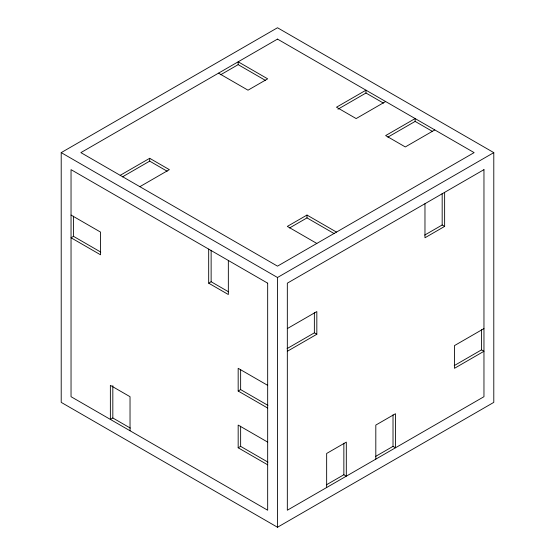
<?xml version="1.0" encoding="UTF-8"?>
<svg xmlns="http://www.w3.org/2000/svg" width="555" height="555" viewBox="0 0 555 555"><rect width="100%" height="100%" fill="white"/><g stroke="black" fill="none" stroke-linecap="round" stroke-linejoin="round"><path stroke-width="0.83" d="M61.21 152.625L277.5 27.75L493.79 152.625L493.79 402.375L277.5 527.25L61.21 402.375L61.21 152.625L277.5 277.5L493.79 152.625M220.696 74.738L238.171 64.644L265.457 80.399M120.199 175.331L149.69 158.3L169.358 169.65L139.86 186.681M122.412 176.892L149.69 161.137L167.173 171.231M100.781 252.102L73.496 236.347L71.04 237.769L100.538 254.794L100.538 232.087L71.04 215.062M337.96 109.203L365.981 93.025L383.463 103.119M385.642 101.537L356.15 118.569L336.49 107.212L365.981 90.188L365.981 93.025M387.855 137.154L415.14 121.406L432.616 131.493M434.801 129.919L405.31 146.95L385.642 135.593L415.14 118.569L415.14 121.406M336.49 232.087L306.991 215.062L287.33 226.412L316.829 243.444M289.516 227.987L306.991 217.9L334.276 233.648M208.68 249.119L208.68 283.175L211.136 281.753L228.618 291.847M424.7 235.084L442.175 224.997L444.631 226.412L444.631 192.356M130.3 428.078L112.825 417.984L110.369 419.407L110.369 385.35L130.03 396.7L130.03 430.756M444.631 226.412L424.97 237.769L424.97 203.706M287.33 328.581L316.829 311.556L316.829 334.263L287.33 351.287M287.088 348.596L314.366 332.84L316.829 334.263M267.67 385.343L238.171 368.319L238.171 391.025L240.634 389.603L267.912 405.351M267.67 442.106L238.171 425.081L238.171 447.781L240.634 446.366L267.912 462.114M483.96 328.588L454.462 345.612L454.462 368.319L483.96 351.287L481.504 349.872L454.219 365.62M326.375 484.841L343.857 474.747L346.313 476.169L346.313 442.113L326.652 453.463L326.652 487.519M375.541 456.46L393.016 446.366L395.479 447.788L395.479 413.725L375.811 425.081L375.811 459.138M218.51 73.156L248.009 90.188L267.67 78.838L238.171 61.806L238.171 64.644M208.68 283.175L228.341 294.525L228.341 260.468M238.171 391.025L267.67 408.05M238.171 447.781L267.67 464.812M481.504 329.691L481.504 349.872M442.175 193.494L442.175 224.997M393.016 414.863L393.016 446.366M343.857 443.251L343.857 474.747M314.366 312.659L314.366 332.84M306.991 215.062L306.991 217.9M277.5 277.5L277.5 527.25M240.634 369.422L240.634 389.603M240.634 426.185L240.634 446.366M211.136 250.256L211.136 281.753M149.69 158.3L149.69 161.137M112.825 385.628L112.825 417.984M73.496 216.166L73.496 236.347M277.5 39.1L80.87 152.625L277.5 266.143L474.13 152.625L277.5 39.1M483.96 169.65L287.33 283.175L287.33 510.218L483.96 396.7L483.96 169.65M267.67 283.175L71.04 169.65L71.04 396.7L267.67 510.218L267.67 283.175"/></g></svg>
